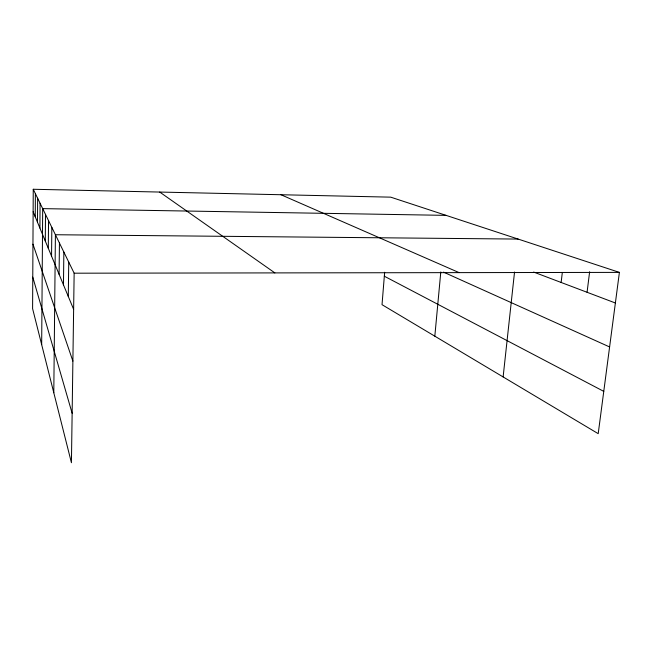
<?xml version="1.0" encoding="UTF-8"?>
<svg xmlns="http://www.w3.org/2000/svg" width="652" height="652" viewBox="0 0 652 652"><rect width="100%" height="100%" fill="white"/><g stroke="black" fill="none" stroke-linecap="round" stroke-linejoin="round"><path stroke-width="0.98" d="M33.252 189.267L32.6 308.657L71.427 462.733L74.149 273.196L33.252 189.267L390.727 197.157L619.4 272.389L598.21 433.67L382.023 304.68L384.647 272.259M35.241 216.823L35.379 193.628M37.49 222.259L37.645 198.281M39.911 228.07L40.082 203.269M41.671 344.647L42.69 208.632L446.066 215.364M45.29 241.036L45.501 214.402M48.297 248.298L48.541 220.637M51.557 256.154L51.834 227.393M53.79 392.732L55.412 234.736L518.136 239.072M59.087 274.296L59.438 242.992M63.464 284.834L63.855 252.071M68.289 296.464L68.737 262.088M434.819 336.179L440.801 271.949M503.124 376.938L514.542 272.023M561.136 282.463L562.334 272.414M587.069 292.283L589.636 271.754M74.149 273.196L619.4 272.389M533.629 272.055L615.382 302.993M280.955 194.728L459.106 272.626M443.523 272.12L609.604 346.954M384.33 276.22L603.768 391.371M159.707 192.055L274.875 272.903M33.13 211.745L73.635 309.35M32.95 244.174L72.885 361.118M32.771 277.116L72.136 413.254"/></g></svg>
